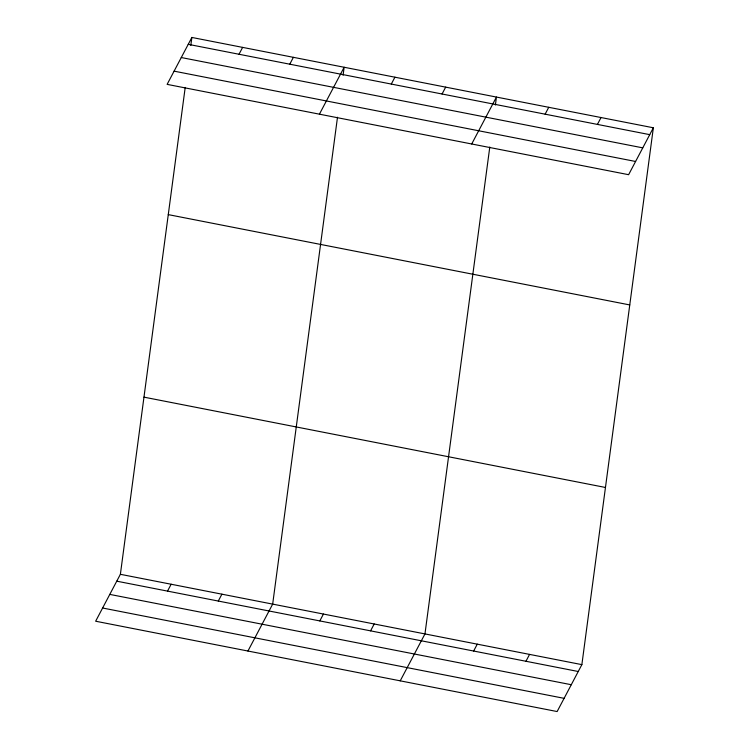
<?xml version="1.0" encoding="UTF-8"?>
<svg xmlns="http://www.w3.org/2000/svg" width="749" height="749" viewBox="0 0 749 749"><rect width="100%" height="100%" fill="white"/><g stroke="black" fill="none" stroke-linecap="round" stroke-linejoin="round"><path stroke-width="1.12" d="M653.353 127.779L628.617 174.695L167.13 84.365L191.866 37.45L653.353 127.779L581.87 664.635L557.134 711.55L95.647 621.221L120.383 574.305L185.209 87.418M190.808 45.399L191.866 37.45M337.499 117.228L272.673 604.115L247.938 651.031M343.098 75.209L344.156 67.26L319.42 114.176M489.79 147.038L424.964 633.926L400.228 680.841M495.389 105.019L496.447 97.07L471.711 143.986M239.006 54.256L242.629 47.384M289.769 64.199L293.393 57.327M391.296 84.066L394.92 77.194M167.523 591.111L171.147 584.239M442.06 94L445.683 87.127M218.287 601.054L221.91 594.182M545.122 114.176L548.745 107.304M319.814 620.921L323.437 614.049M597.421 124.409L601.044 117.537M370.577 630.855L374.2 623.983M473.649 651.031L477.272 644.159M525.948 661.264L529.571 654.392M188.242 44.322L649.729 134.651M181.267 57.533L642.764 147.862M174.096 71.155L635.583 161.475M168.272 214.617L629.759 304.937M143.977 397.148L605.464 487.468M120.383 574.305L581.87 664.635M116.76 581.177L578.247 671.507M109.794 594.397L571.281 684.717M102.613 608.01L564.109 698.34"/></g></svg>
